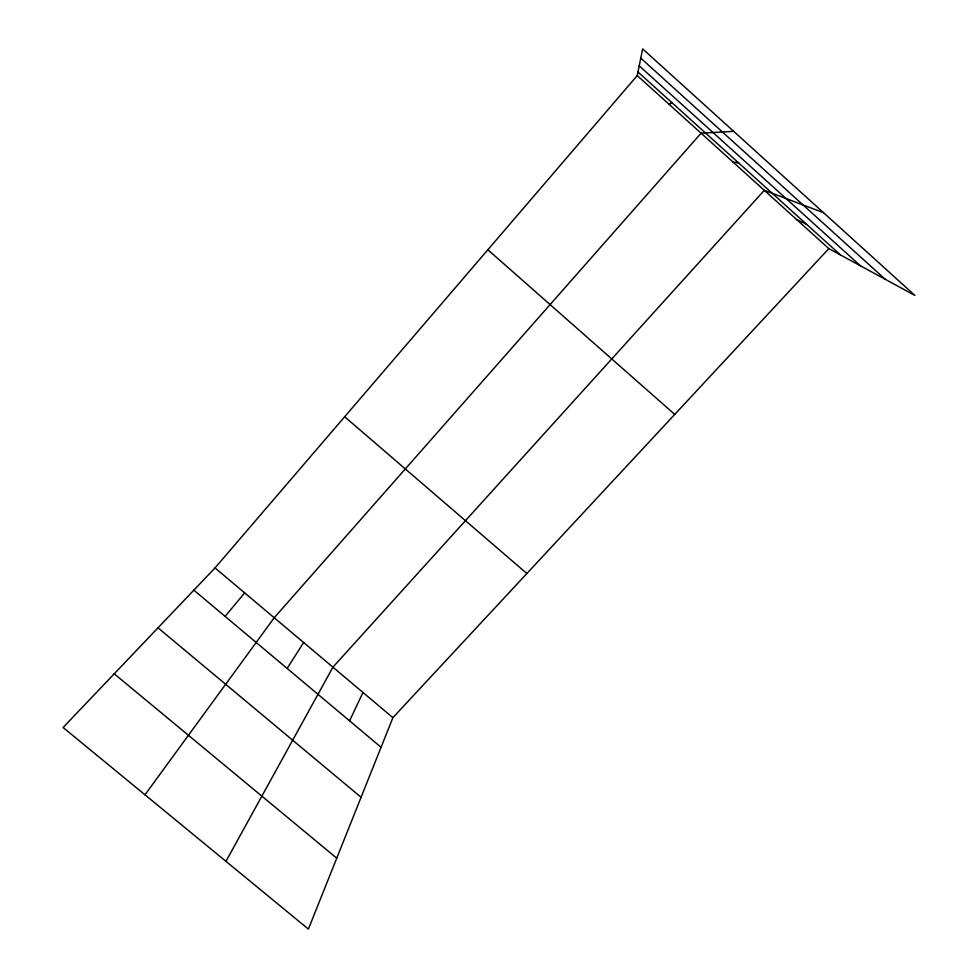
<?xml version="1.0" encoding="UTF-8"?>
<svg xmlns="http://www.w3.org/2000/svg" width="978" height="978" viewBox="0 0 978 978"><rect width="100%" height="100%" fill="white"/><g stroke="black" fill="none" stroke-linecap="round" stroke-linejoin="round"><path stroke-width="1.47" d="M637.253 75.563L642.644 48.9L914.895 295.429L828.843 248.62L637.253 75.563L215.026 567.925L63.105 727.498L308.4 929.1L392.899 717.656L828.843 248.62M349.586 720.835L362.972 692.473M225.942 861.337L332.923 667.167L764.307 190.319L823.537 212.703M287.141 668.439L303.632 642.509M144.988 794.796L274.219 617.754L701.067 133.216L733.683 131.345M225.087 616.372L244.683 592.888M669.233 104.45L671.8 102.543M732.754 161.835L738.965 163.228M796.654 219.537L806.471 224.219M114.218 673.805L336.738 858.171M157.996 627.827L361.078 797.266M193.852 590.162L381.065 747.253M215.026 567.925L392.899 717.656M344.659 416.75L526.873 573.511M487.863 249.769L674.747 414.415M640.773 58.13L885.237 279.292M639.221 65.819L860.42 265.796M637.974 71.981L840.469 254.94"/></g></svg>
